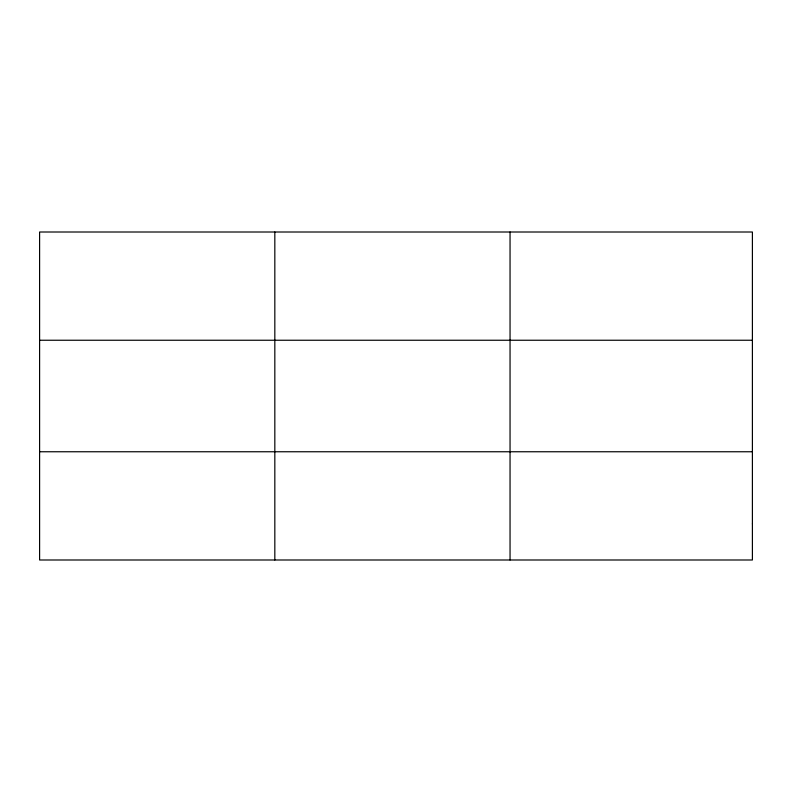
<?xml version="1.0" encoding="UTF-8"?>
<svg xmlns="http://www.w3.org/2000/svg" width="792" height="792" viewBox="0 0 792 792"><rect width="100%" height="100%" fill="white"/><g stroke="black" fill="none" stroke-linecap="round" stroke-linejoin="round"><path stroke-width="1.19" d="M274.824 559.993L274.824 232.006M510.048 559.993L510.048 232.006M39.6 340.243L752.4 340.243M39.6 451.757L752.4 451.757M752.4 523.918L752.4 559.993L39.6 559.993L39.6 232.006L752.4 232.006L752.4 523.918"/></g></svg>
